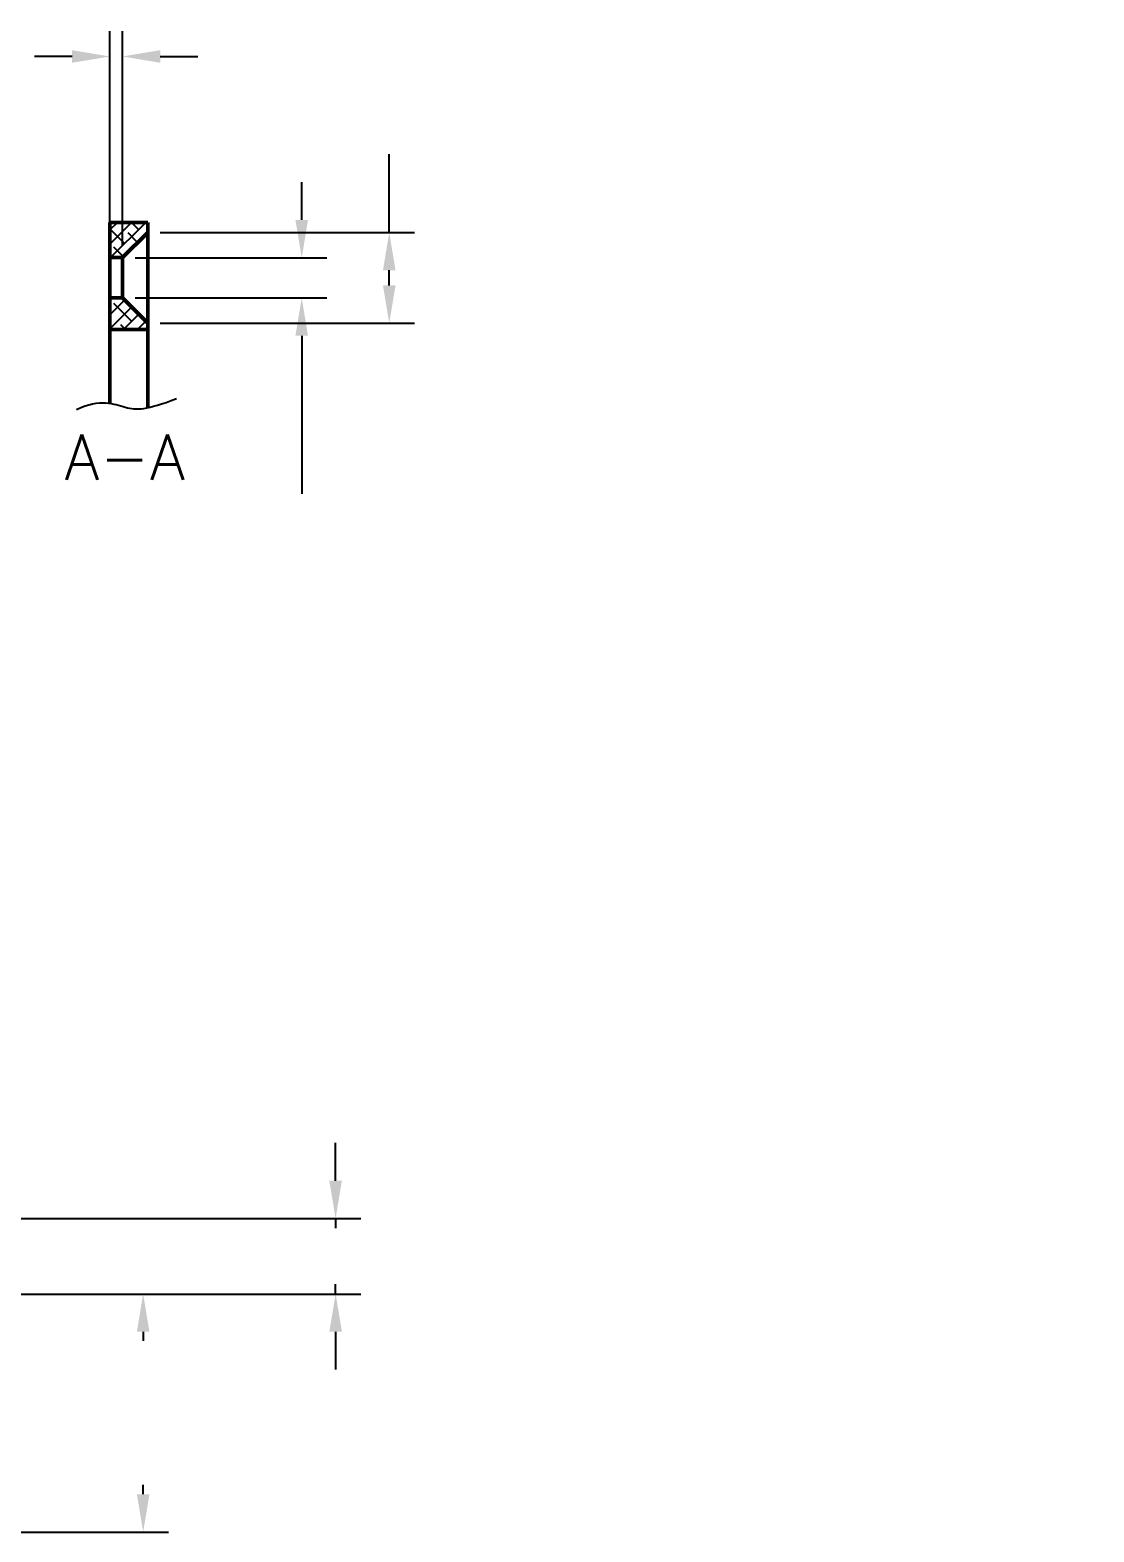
# Model space of a CAD drawing. Extents: x 22869 to 23563, y -7306 to -6812.
# Drawn here: x 23119.5 to 23203.9, y -7200.6 to -7081.4 of the extents above; entities that cross this region are included whole.
import ezdxf

# ---------------------------------------------------------------- set-up
doc = ezdxf.new("R2010")
doc.units = 0
doc.header["$PDMODE"] = 34
doc.layers.get('0').update_dxf_attribs({"lineweight": 0})
doc.layers.add('Cotas', color=90, linetype='Continuous')
doc.layers.add('Hachura', color=9, linetype='Continuous')
doc.layers.add('Perfis e Cantoneiras', color=2, linetype='Continuous', lineweight=50)
doc.layers.add('Peças Usinadas', color=120, linetype='Continuous', lineweight=50)
doc.styles.get("Standard").update_dxf_attribs({"font": 'romans.shx'})
doc.dimstyles.get("Standard").update_dxf_attribs({"dimtxt": 3, "dimasz": 3, "dimexe": 2, "dimexo": 1, "dimgap": 1, "dimtad": 0, "dimtoh": 1, "dimcen": 0.09, "dimadec": 0, "dimazin": 0, "dimtfac": 1, "dimtdec": 4, "dimtofl": 0, "dimtmove": 0, "dimatfit": 3, "dimfxl": 1, "dimtolj": 1, "dimtzin": 0, "dimarcsym": 0})

# ---------------------------------------------------------------- blocks, each defined once
blk = doc.blocks.new('*D_4h_r')
at = {"color": 0, "linetype": 'ByBlock', "lineweight": -2}
for p, q in [((23103.29, -7095.47), (23107.46, -7091.73)), ((23107.46, -7091.73), (23110.45, -7091.5))]:
    blk.add_line(p, q, dxfattribs=at)
for p, q in [((23099.11, -7099.15), (23099.29, -7099.14)), ((23099.21, -7099.24), (23099.19, -7099.06))]:
    blk.add_line(p, q)
blk.add_solid([(23101.06, -7097.48), (23103.63, -7095.84), (23101.06, -7097.48), (23102.96, -7095.1)], dxfattribs=at)
at = {"layer": 'Defpoints', "color": 0, "linetype": 'ByBlock', "lineweight": 0}
for p in [(23101.06, -7097.48), (23099.2, -7099.15)]:
    blk.add_point(p, dxfattribs=at)
blk = doc.blocks.new('*D_4i_s')
at = {"color": 0, "linetype": 'ByBlock', "lineweight": -2}
for p, q in [((23141.04, -7096.45), (23141.04, -7093.45)), ((23127.81, -7099.45), (23143.04, -7099.45)), ((23127.81, -7102.65), (23143.04, -7102.65)), ((23141.04, -7105.65), (23141.04, -7118.21))]:
    blk.add_line(p, q, dxfattribs=at)
for points in [[(23141.04, -7099.45), (23141.54, -7096.45), (23141.04, -7099.45), (23140.54, -7096.45)], [(23141.04, -7102.65), (23140.54, -7105.65), (23141.04, -7102.65), (23141.54, -7105.65)]]:
    blk.add_solid(points, dxfattribs=at)
at = {"layer": 'Defpoints', "color": 0, "linetype": 'ByBlock', "lineweight": 0}
for p in [(23126.81, -7099.45), (23141.04, -7099.45), (23126.81, -7102.65), (23141.04, -7102.65)]:
    blk.add_point(p, dxfattribs=at)
blk = doc.blocks.new('*D_4j_t')
at = {"color": 0, "linetype": 'ByBlock', "lineweight": -2}
for p, q in [((23147.99, -7097.45), (23147.99, -7091.24)), ((23129.81, -7097.45), (23149.99, -7097.45)), ((23147.99, -7101.65), (23147.99, -7100.45)), ((23129.81, -7104.65), (23149.99, -7104.65))]:
    blk.add_line(p, q, dxfattribs=at)
for points in [[(23147.99, -7097.45), (23147.49, -7100.45), (23147.99, -7097.45), (23148.49, -7100.45)], [(23147.99, -7104.65), (23148.49, -7101.65), (23147.99, -7104.65), (23147.49, -7101.65)]]:
    blk.add_solid(points, dxfattribs=at)
at = {"layer": 'Defpoints', "color": 0, "linetype": 'ByBlock', "lineweight": 0}
for p in [(23128.81, -7097.45), (23147.99, -7097.45), (23128.81, -7104.65), (23147.99, -7104.65)]:
    blk.add_point(p, dxfattribs=at)
blk = doc.blocks.new('*D_4k_u')
at = {"color": 0, "linetype": 'ByBlock', "lineweight": -2}
for p, q in [((23125.81, -7098.45), (23125.81, -7081.47)), ((23126.81, -7098.45), (23126.81, -7081.47)), ((23122.81, -7083.47), (23119.81, -7083.47)), ((23129.81, -7083.47), (23132.8, -7083.47))]:
    blk.add_line(p, q, dxfattribs=at)
for points in [[(23125.81, -7083.47), (23122.81, -7082.97), (23125.81, -7083.47), (23122.81, -7083.97)], [(23126.81, -7083.47), (23129.81, -7083.97), (23126.81, -7083.47), (23129.81, -7082.97)]]:
    blk.add_solid(points, dxfattribs=at)
at = {"layer": 'Defpoints', "color": 0, "linetype": 'ByBlock', "lineweight": 0}
for p in [(23125.81, -7083.47), (23126.81, -7083.47), (23125.81, -7099.45), (23126.81, -7099.45)]:
    blk.add_point(p, dxfattribs=at)
blk = doc.blocks.new('*D_y')
at = {"color": 0, "linetype": 'ByBlock', "lineweight": -2}
for p, q in [((23143.73, -7172.75), (23143.73, -7169.75)), ((23104.7, -7175.75), (23145.73, -7175.75)), ((23143.73, -7175.75), (23143.73, -7176.53)), ((23143.73, -7181.75), (23143.73, -7180.96)), ((23102.7, -7181.75), (23145.73, -7181.75)), ((23143.73, -7184.75), (23143.73, -7187.75))]:
    blk.add_line(p, q, dxfattribs=at)
for points in [[(23143.73, -7175.75), (23144.23, -7172.75), (23143.73, -7175.75), (23143.23, -7172.75)], [(23143.73, -7181.75), (23143.23, -7184.75), (23143.73, -7181.75), (23144.23, -7184.75)]]:
    blk.add_solid(points, dxfattribs=at)
at = {"layer": 'Defpoints', "color": 0, "linetype": 'ByBlock', "lineweight": 0}
for p in [(23103.7, -7175.75), (23143.73, -7175.75), (23101.7, -7181.75), (23143.73, -7181.75)]:
    blk.add_point(p, dxfattribs=at)
blk = doc.blocks.new('*D_10')
at = {"color": 0, "linetype": 'ByBlock', "lineweight": -2}
for p, q in [((23102.7, -7181.75), (23130.45, -7181.75)), ((23128.45, -7184.75), (23128.45, -7185.48)), ((23128.45, -7197.65), (23128.45, -7196.91)), ((23089.7, -7200.65), (23130.45, -7200.65))]:
    blk.add_line(p, q, dxfattribs=at)
for points in [[(23128.45, -7181.75), (23127.95, -7184.75), (23128.45, -7181.75), (23128.95, -7184.75)], [(23128.45, -7200.65), (23128.95, -7197.65), (23128.45, -7200.65), (23127.95, -7197.65)]]:
    blk.add_solid(points, dxfattribs=at)
at = {"layer": 'Defpoints', "color": 0, "linetype": 'ByBlock', "lineweight": 0}
for p in [(23101.7, -7181.75), (23128.45, -7181.75), (23088.7, -7200.65), (23128.45, -7200.65)]:
    blk.add_point(p, dxfattribs=at)

msp = doc.modelspace()

# ---------------------------------------------------------------- hatches: boundary and pattern name
at = {"layer": 'Hachura'}
h = msp.add_hatch(dxfattribs=at)
h.set_pattern_fill('ANSI38', color=256, scale=0.25)
h.paths.add_polyline_path([(23128.808, -7097.445), (23128.808, -7096.645), (23125.808, -7096.645), (23125.808, -7099.445), (23126.808, -7099.445), (23128.808, -7097.445)])
h = msp.add_hatch(dxfattribs=at)
h.set_pattern_fill('ANSI38', color=256, scale=0.25)
h.paths.add_polyline_path([(23126.808, -7102.645), (23125.808, -7102.645), (23125.808, -7105.145), (23128.808, -7105.145), (23128.808, -7104.645), (23126.808, -7102.645)])

# ---------------------------------------------------------------- linework, layer by layer
msp.add_open_spline([(23123.168, -7111.509), (23125.051, -7110.592), (23127.188, -7111.562), (23128.7, -7111.562), (23131.092, -7110.631)], degree=3, dxfattribs=at)
at = {"layer": 'Peças Usinadas'}
for p, q in [((23125.808, -7096.645), (23125.808, -7111.016)), ((23125.808, -7096.645), (23128.808, -7096.645)), ((23128.808, -7096.645), (23128.808, -7111.363)), ((23126.808, -7099.445), (23126.808, -7102.645))]:
    msp.add_line(p, q, dxfattribs=at)
at = {"layer": 'Peças Usinadas', "ltscale": 0.1}
for p, q in [((23126.808, -7099.445), (23128.808, -7097.445)), ((23126.808, -7099.445), (23125.808, -7099.445)), ((23126.808, -7102.645), (23125.808, -7102.645)), ((23126.808, -7102.645), (23128.808, -7104.645)), ((23125.808, -7105.145), (23128.808, -7105.145))]:
    msp.add_line(p, q, dxfattribs=at)

# ---------------------------------------------------------------- texts
at = {"layer": 'Perfis e Cantoneiras', "color": 130}
msp.add_text('A-A', height=3.6, dxfattribs=at).set_placement((23122.204, -7117.084))

# ---------------------------------------------------------------- dimensions: what is measured, and where the dimension line sits
at = {"layer": 'Cotas'}
for base, p1, p2, angle, override, picture, middle in [((23126.808, -7083.472), (23125.808, -7099.445), (23126.808, -7099.445), 0.00001, {"dimscale": 1, "dimpost": '<>'}, '*D_4k_u', (23126.308, -7083.472)), ((23128.447, -7181.747), (23088.7, -7200.645), (23101.7, -7181.747), 90, {"dimpost": '<>'}, '*D_10', (23128.447, -7191.196))]:
    dim = msp.add_linear_dim(base=base, p1=p1, p2=p2, angle=angle, dimstyle='Standard', override=override, dxfattribs=at)
    dim.commit()
    dim.dimension.update_dxf_attribs({"geometry": picture, "text_midpoint": middle})
for base, p1, p2, text, picture, middle in [((23147.989, -7097.445), (23128.808, -7104.645), (23128.808, -7097.445), '%%c7,2', '*D_4j_t', (23147.989, -7091.445)), ((23141.042, -7099.445), (23126.808, -7102.645), (23126.808, -7099.445), '%%c3,2', '*D_4i_s', (23141.042, -7120.716))]:
    dim = msp.add_linear_dim(base=base, p1=p1, p2=p2, angle=90.00001, text=text, dimstyle='Standard', override={"dimscale": 1, "dimpost": '<>'}, dxfattribs=at)
    dim.commit()
    dim.dimension.update_dxf_attribs({"geometry": picture, "text_midpoint": middle, "dimtype": 160})
dim = msp.add_radius_dim(center=(23099.2, -7099.145), mpoint=(23101.061, -7097.476), text='R2,5', dimstyle='Standard', override={"dimscale": 1, "dimpost": '<>'}, dxfattribs=at)
dim.commit()
dim.dimension.update_dxf_attribs({"geometry": '*D_4h_r', "text_midpoint": (23107.462, -7091.734)})
dim = msp.add_linear_dim(base=(23143.726, -7175.747), p1=(23101.7, -7181.747), p2=(23103.7, -7175.747), angle=90, dimstyle='Standard', override={"dimpost": '<>'}, dxfattribs=at)
dim.commit()
dim.dimension.update_dxf_attribs({"geometry": '*D_y', "text_midpoint": (23143.726, -7178.747), "dimtype": 160})

doc.saveas('drawing.dxf')
